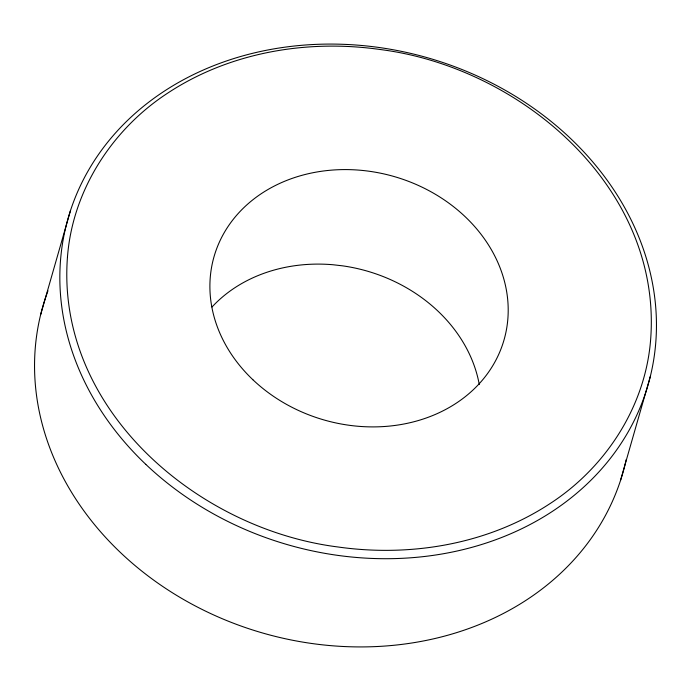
<?xml version="1.0" encoding="UTF-8"?>
<svg xmlns="http://www.w3.org/2000/svg" width="691" height="691" viewBox="0 0 691 691"><rect width="100%" height="100%" fill="white"/><g stroke="black" fill="none" stroke-linecap="round" stroke-linejoin="round"><path stroke-width="1.04" d="M40.674 314.569L70.534 210.41M620.466 480.59L650.326 376.431M626.201 459.601A301.708 253.321 16 0 1 261.371 632.636A301.708 253.321 16 0 1 47.981 290.799M212.016 307.003A150.854 126.66 16 0 1 332.958 264.739L342.71 265.854A150.854 126.66 16 0 1 479.269 384.524M67.476 256.81C55.703 408.571 196.762 529.125 337.959 546.978C410.825 557.309 488.338 544.275 550.312 503.419C605.834 467.315 645.472 406.248 650.628 339.67C662.401 187.917 521.334 67.364 380.136 49.502C307.279 39.171 229.766 52.205 167.783 93.06C112.27 129.165 72.633 190.232 67.476 256.81M145.792 464.352A301.708 253.321 16 0 0 645.765 392.367A301.708 253.321 16 0 0 282.887 47.454A301.708 253.321 16 0 0 145.792 464.352M252.871 379.722A150.854 126.66 16 0 0 502.858 343.729A150.854 126.66 16 0 0 321.419 171.273A150.854 126.66 16 0 0 252.871 379.722"/></g></svg>
